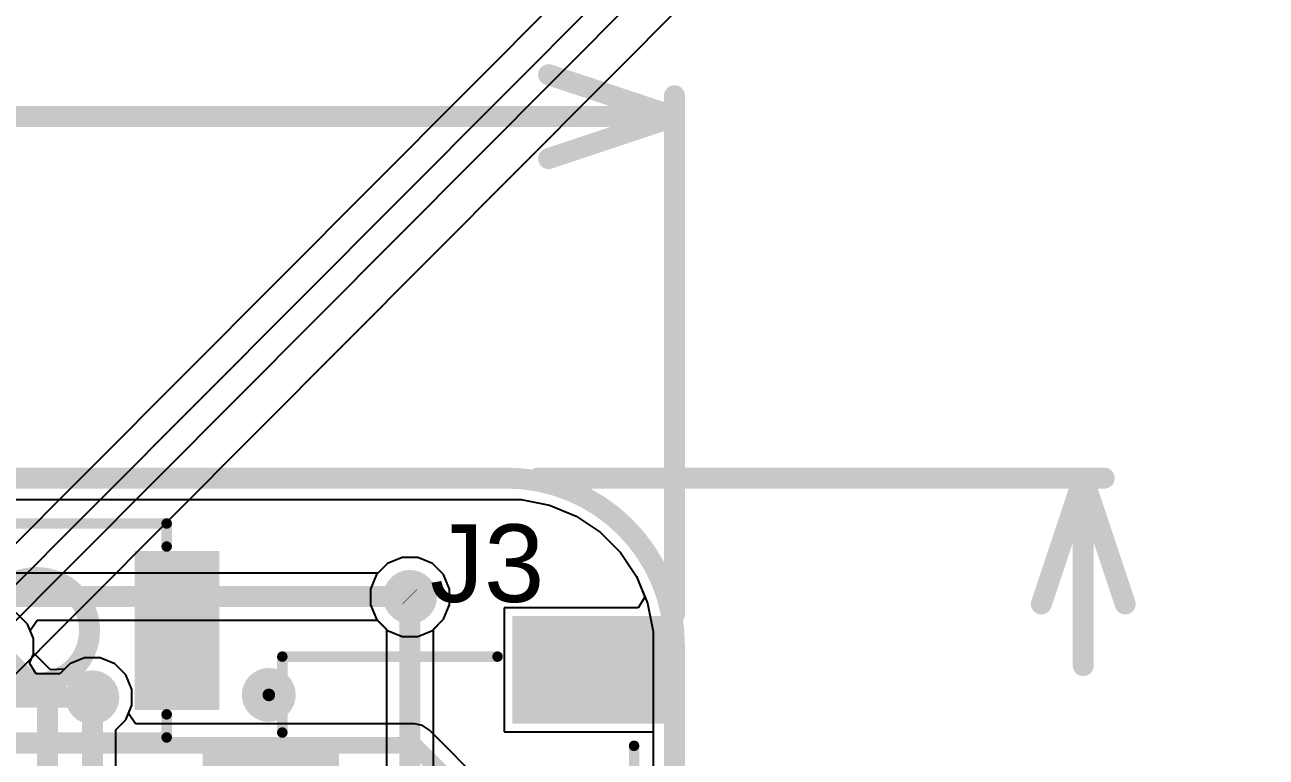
# Model space of a CAD drawing. Header units: inches. Extents: x -17 to 5374, y 0 to 5389.
# Drawn here: x 20 to 35.03, y 14.62 to 23.49 of the extents above; entities that cross this region are included whole.
import ezdxf

# ---------------------------------------------------------------- set-up
doc = ezdxf.new("R2010")
doc.units = ezdxf.units.IN
for name, color, linetype in [('BoardCutout', 216, 'Continuous'), ('Bottom Layer', 5, 'Continuous'), ('Bottom Solder', 6, 'Continuous'), ('Mechanical 1', 6, 'Continuous'), ('Top Layer', 1, 'Continuous'), ('Top Overlay', 2, 'Continuous'), ('Top Paste', 8, 'Continuous'), ('Top Solder', 216, 'Continuous'), ('Via Holes', 16, 'Continuous')]:
    doc.layers.add(name, color=color, linetype=linetype)
doc.styles.add('Arial', font='', dxfattribs={"height": 0.2})
doc.styles.get('Arial').set_extended_font_data('Arial')

# ---------------------------------------------------------------- blocks, each defined once
blk = doc.blocks.new('SM04B_SRSS_TB_LF__SN__6')
at = {"layer": 'Top Layer'}
for points in [[(-1.7998694, 2.7130248), (-1.1998706, 2.7130248), (-1.1998706, 1.1630152), (-1.7998694, 1.1630152)], [(-0.7998713999999999, 2.7130248), (-0.1998726, 2.7130248), (-0.1998726, 1.1630152), (-0.7998713999999999, 1.1630152)], [(0.2003806, 2.7125168), (0.8003793999999999, 2.7125168), (0.8003793999999999, 1.1625072), (0.2003806, 1.1625072)], [(1.2003786, 2.7125168), (1.8003774, 2.7125168), (1.8003774, 1.1625072), (1.2003786, 1.1625072)], [(-3.4000948, -1.0375138), (-2.2000972, -1.0375138), (-2.2000972, -2.8375102), (-3.4000948, -2.8375102)], [(2.2000972, -1.0380218), (3.4000948, -1.0380218), (3.4000948, -2.8380182), (2.2000972, -2.8380182)]]:
    blk.add_hatch(color=1, dxfattribs=at).paths.add_polyline_path(points)
at = {"layer": 'Top Paste'}
for points in [[(-1.7998694, 2.7130248), (-1.1998706, 2.7130248), (-1.1998706, 1.1630152), (-1.7998694, 1.1630152)], [(-0.7998713999999999, 2.7130248), (-0.1998726, 2.7130248), (-0.1998726, 1.1630152), (-0.7998713999999999, 1.1630152)], [(0.2003806, 2.7125168), (0.8003793999999999, 2.7125168), (0.8003793999999999, 1.1625072), (0.2003806, 1.1625072)], [(1.2003786, 2.7125168), (1.8003774, 2.7125168), (1.8003774, 1.1625072), (1.2003786, 1.1625072)], [(-3.4000948, -1.0375138), (-2.2000972, -1.0375138), (-2.2000972, -2.8375102), (-3.4000948, -2.8375102)], [(2.2000972, -1.0380218), (3.4000948, -1.0380218), (3.4000948, -2.8380182), (2.2000972, -2.8380182)]]:
    blk.add_hatch(color=8, dxfattribs=at).paths.add_polyline_path(points)
at = {"layer": 'Top Solder'}
for points in [[(-1.8506694, 2.7638248), (-1.1490706, 2.7638248), (-1.1490706, 1.1122152), (-1.8506694, 1.1122152)], [(-0.8506714, 2.7638248), (-0.1490726, 2.7638248), (-0.1490726, 1.1122152), (-0.8506714, 1.1122152)], [(0.1495806, 2.7633168), (0.8511793999999999, 2.7633168), (0.8511793999999999, 1.1117072), (0.1495806, 1.1117072)], [(1.1495786, 2.7633168), (1.8511774, 2.7633168), (1.8511774, 1.1117072), (1.1495786, 1.1117072)], [(-3.4508948, -0.9867138), (-2.1492972, -0.9867138), (-2.1492972, -2.8883102), (-3.4508948, -2.8883102)], [(2.1492972, -0.9872217999999999), (3.4508948, -0.9872217999999999), (3.4508948, -2.8888182), (2.1492972, -2.8888182)]]:
    blk.add_hatch(color=216, dxfattribs=at).paths.add_polyline_path(points)
at = {"layer": 'Top Overlay'}
for points, const_width in [([(-2.16027, 2.44602), (-2.03327, 2.31902)], 0.254), ([(-2.16027, 2.44602), (-2.16027, 2.19202)], 0.254), ([(-2.03327, 2.31902), (-2.16027, 2.19202)], 0.254), ([(-3.0199584, 1.799971), (-3.0199584, -0.799973)], 0.127), ([(-3.0199584, 1.799971), (-1.9400266, 1.799971)], 0.127), ([(2.040001, 1.799971), (2.9600144, 1.799971)], 0.127), ([(2.9600144, 1.799971), (2.9600144, -0.8068056)], 0.127), ([(-2.0199604, -2.4599646), (1.8800064, -2.4599646)], 0.127)]:
    blk.add_lwpolyline(points, dxfattribs=dict(at, const_width=const_width))
for points, const_width in [([(-2.22377, 2.44602, 1), (-2.09677, 2.44602, 1)], 0.127), ([(-2.22377, 2.44602, 1), (-2.09677, 2.44602, 1)], 0.127), ([(-2.09677, 2.31902, 1), (-1.96977, 2.31902, 1)], 0.127), ([(-2.09677, 2.31902, 1), (-1.96977, 2.31902, 1)], 0.127), ([(-2.22377, 2.19202, 1), (-2.09677, 2.19202, 1)], 0.127), ([(-2.22377, 2.19202, 1), (-2.09677, 2.19202, 1)], 0.127), ([(-3.0517084, 1.799971, 1), (-2.9882084, 1.799971, 1)], 0.0635), ([(-3.0517084, 1.799971, 1), (-2.9882084, 1.799971, 1)], 0.0635), ([(-1.9717766, 1.799971, 1), (-1.9082766, 1.799971, 1)], 0.0635), ([(2.008251, 1.799971, 1), (2.071751, 1.799971, 1)], 0.0635), ([(2.9282644, 1.799971, 1), (2.9917644, 1.799971, 1)], 0.0635), ([(2.9282644, 1.799971, 1), (2.9917644, 1.799971, 1)], 0.0635), ([(-3.0517084, -0.799973, 1), (-2.9882084, -0.799973, 1)], 0.0635), ([(2.9282644, -0.8068056, 1), (2.9917644, -0.8068056, 1)], 0.0635), ([(-2.0517104, -2.4599646, 1), (-1.9882104, -2.4599646, 1)], 0.0635), ([(1.8482564, -2.4599646, 1), (1.9117564, -2.4599646, 1)], 0.0635)]:
    blk.add_lwpolyline(points, format="xyb", close=True, dxfattribs=dict(at, const_width=const_width))
blk = doc.blocks.new('XDFN_4_EP_1_1__24')
at = {"layer": 'Top Solder'}
for p in [(-0.6884669999999999, 0.1868678), (0.38160452, 0.17868138), (-0.6884669999999999, -0.463423), (0.23124668, -0.47145194)]:
    blk.add_line(p, (-5367.842065919999, -5386.892060839999), dxfattribs=at)
blk = doc.blocks.new('B3U_1000P_25')
at = {"layer": 'Top Layer'}
for points in [[(-2.10999959, 0.85999955), (-1.28999869, 0.85999955), (-1.28999869, -0.85999955), (-2.10999959, -0.85999955)], [(1.29000123, 0.85999955), (2.11000213, 0.85999955), (2.11000213, -0.85999955), (1.29000123, -0.85999955)]]:
    blk.add_hatch(color=1, dxfattribs=at).paths.add_polyline_path(points)
at = {"layer": 'Top Paste'}
for points in [[(-2.10999959, 0.85999955), (-1.28999869, 0.85999955), (-1.28999869, -0.85999955), (-2.10999959, -0.85999955)], [(1.29000123, 0.85999955), (2.11000213, 0.85999955), (2.11000213, -0.85999955), (1.29000123, -0.85999955)]]:
    blk.add_hatch(color=8, dxfattribs=at).paths.add_polyline_path(points)
at = {"layer": 'Top Solder'}
for points in [[(-2.21159959, 0.96159955), (-1.18839869, 0.96159955), (-1.18839869, -0.96159955), (-2.21159959, -0.96159955)], [(1.18840123, 0.96159955), (2.21160213, 0.96159955), (2.21160213, -0.96159955), (1.18840123, -0.96159955)]]:
    blk.add_hatch(color=216, dxfattribs=at).paths.add_polyline_path(points)
at = {"layer": 'Top Overlay', "const_width": 0.127}
for points in [[(-1.5748, 1.016), (-1.5748, 1.2954)], [(-1.5748, 1.2954), (1.57480254, 1.2954)], [(1.57480254, 1.016), (1.57480254, 1.2954)], [(-1.5748, -1.2954), (-1.5748, -1.016)], [(1.57480254, -1.2954), (1.57480254, -1.016)], [(-1.5748, -1.2954), (1.57480254, -1.2954)]]:
    blk.add_lwpolyline(points, dxfattribs=at)
at = {"layer": 'Top Overlay'}
for points, const_width in [([(-1.60655, 1.2954, 1), (-1.54305, 1.2954, 1)], 0.0635), ([(-1.60655, 1.2954, 1), (-1.54305, 1.2954, 1)], 0.0635), ([(1.54305254, 1.2954, 1), (1.60655254, 1.2954, 1)], 0.0635), ([(1.54305254, 1.2954, 1), (1.60655254, 1.2954, 1)], 0.0635), ([(-1.60655, 1.016, 1), (-1.54305, 1.016, 1)], 0.0635), ([(1.54305254, 1.016, 1), (1.60655254, 1.016, 1)], 0.0635), ([(0.64106806, 0, 1), (-0.64106806, 0, 1)], 0.254), ([(-0.7045680599999999, 0, 1), (-0.5775680599999999, 0, 1)], 0.127), ([(0.5775680599999999, 0, 1), (0.7045680599999999, 0, 1)], 0.127), ([(-1.60655, -1.016, 1), (-1.54305, -1.016, 1)], 0.0635), ([(1.54305254, -1.016, 1), (1.60655254, -1.016, 1)], 0.0635), ([(-1.60655, -1.2954, 1), (-1.54305, -1.2954, 1)], 0.0635), ([(-1.60655, -1.2954, 1), (-1.54305, -1.2954, 1)], 0.0635), ([(1.54305254, -1.2954, 1), (1.60655254, -1.2954, 1)], 0.0635), ([(1.54305254, -1.2954, 1), (1.60655254, -1.2954, 1)], 0.0635)]:
    blk.add_lwpolyline(points, format="xyb", close=True, dxfattribs=dict(at, const_width=const_width))

msp = doc.modelspace()

# ---------------------------------------------------------------- hatches: boundary and pattern name
at = {"layer": 'Bottom Layer'}
h = msp.add_hatch(color=5, dxfattribs=at)
edge = h.paths.add_edge_path()
edge.add_arc((24.6634, 16.5608), 0.22499828, 0, 360)
h = msp.add_hatch(color=5, dxfattribs=at)
edge = h.paths.add_edge_path()
edge.add_arc((20.816951, 15.34479024), 0.22499828, 0, 360)
h = msp.add_hatch(color=5, dxfattribs=at)
edge = h.paths.add_edge_path()
edge.add_arc((22.95398, 15.3740739), 0.22499828, 0, 360)
at = {"layer": 'Bottom Solder'}
h = msp.add_hatch(color=6, dxfattribs=at)
edge = h.paths.add_edge_path()
edge.add_arc((24.6634, 16.5608), 0.32659828, 0, 360)
h = msp.add_hatch(color=6, dxfattribs=at)
edge = h.paths.add_edge_path()
edge.add_arc((20.816951, 15.34479024), 0.32659828, 0, 360)
h = msp.add_hatch(color=6, dxfattribs=at)
edge = h.paths.add_edge_path()
edge.add_arc((22.95398, 15.3740739), 0.32659828, 0, 360)
at = {"layer": 'Top Layer'}
h = msp.add_hatch(color=1, dxfattribs=at)
edge = h.paths.add_edge_path()
edge.add_arc((24.6634, 16.5608), 0.22499828, 0, 360)
h = msp.add_hatch(color=1, dxfattribs=at)
edge = h.paths.add_edge_path()
edge.add_arc((20.816951, 15.34479024), 0.22499828, 0, 360)
h = msp.add_hatch(color=1, dxfattribs=at)
edge = h.paths.add_edge_path()
edge.add_arc((22.95398, 15.3740739), 0.22499828, 0, 360)
at = {"layer": 'Top Solder'}
h = msp.add_hatch(color=216, dxfattribs=at)
edge = h.paths.add_edge_path()
edge.add_arc((24.6634, 16.5608), 0.32659828, 0, 360)
h = msp.add_hatch(color=216, dxfattribs=at)
edge = h.paths.add_edge_path()
edge.add_arc((20.816951, 15.34479024), 0.32659828, 0, 360)
h = msp.add_hatch(color=216, dxfattribs=at)
edge = h.paths.add_edge_path()
edge.add_arc((22.95398, 15.3740739), 0.32659828, 0, 360)
at = {"layer": 'Via Holes'}
h = msp.add_hatch(color=7, dxfattribs=at)
edge = h.paths.add_edge_path()
edge.add_arc((24.6634, 16.5608), 0.1499997, 0, 360)
h = msp.add_hatch(color=7, dxfattribs=at)
edge = h.paths.add_edge_path()
edge.add_arc((20.816951, 15.34479024), 0.1499997, 0, 360)
h = msp.add_hatch(color=7, dxfattribs=at)
edge = h.paths.add_edge_path()
edge.add_arc((22.95398, 15.3740739), 0.1499997, 0, 360)

# ---------------------------------------------------------------- linework, layer by layer
at = {"layer": 'BoardCutout', "const_width": 0.254}
for points in [[(-1.27e-05, 17.99999956), (25.83438826, 17.99999956)], [(27.86638826, 2.032), (27.86638826, 15.96799956)]]:
    msp.add_lwpolyline(points, dxfattribs=at)
at = {"layer": 'BoardCutout', "const_width": 0.127}
for points in [[(25.77088826, 17.99999956, 1), (25.89788826, 17.99999956, 1)], [(25.77088826, 17.99999956, 1), (25.89788826, 17.99999956, 1)], [(27.80288826, 15.96799956, 1), (27.92988825999999, 15.96799956, 1)], [(27.80288826, 15.96799956, 1), (27.92988825999999, 15.96799956, 1)]]:
    msp.add_lwpolyline(points, format="xyb", close=True, dxfattribs=at)
at = {"layer": 'BoardCutout', "const_width": 0.254}
msp.add_lwpolyline([(25.83438826, 17.99999956, -0.4142135623730951), (27.86638826, 15.96799956)], format="xyb", dxfattribs=at)
at = {"layer": 'Bottom Layer'}
for p, q in [((-1.27e-05, 17.7410364), (26.00901326, 17.7410364)), ((26.00901326, 17.7410364), (26.3515602, 17.67289836)), ((26.3515602, 17.67289836), (26.67423672, 17.53924102)), ((26.67423672, 17.53924102), (26.96462984, 17.34520788)), ((26.96462984, 17.34520788), (27.21159658, 17.09824114)), ((24.56812206, 17.03979828), (24.39206958, 16.96687488)), ((24.75867794, 17.03979828), (24.56812206, 17.03979828)), ((24.93473042, 16.96687488), (24.75867794, 17.03979828)), ((27.21159658, 17.09824114), (27.40562972, 16.80784802)), ((24.2751864, 16.8499917), (15.42212816, 16.8499917)), ((24.39206958, 16.96687488), (24.2751864, 16.8499917)), ((25.06947488, 16.83213042), (24.93473042, 16.96687488)), ((25.14239828, 16.65607794), (25.06947488, 16.83213042)), ((27.40562972, 16.80784802), (27.5392896, 16.48516642)), ((25.14239828, 16.46552206), (25.14239828, 16.65607794)), ((25.06947488, 16.28946958), (25.14239828, 16.46552206)), ((27.5392896, 16.48516642), (27.6074251, 16.14262456)), ((20.06245162, 16.15324176), (20.14731048, 16.2802443)), ((20.14731048, 16.2802443), (24.2665504, 16.2802443)), ((24.2665504, 16.2802443), (24.39206958, 16.15472512)), ((24.93473042, 16.15472512), (25.06947488, 16.28946958)), ((20.10269792, 16.05607914), (20.06245162, 16.15324176)), ((24.39206958, 16.15472512), (24.56812206, 16.08180172)), ((24.75867794, 16.08180172), (24.93473042, 16.15472512)), ((27.6074251, 16.14262456), (27.6074251, 15.96799956)), ((20.10269792, 15.86552326), (20.10269792, 16.05607914)), ((24.56812206, 16.08180172), (24.75867794, 16.08180172)), ((27.6074251, 15.96799956), (27.6074251, 2.032)), ((20.05760784, 15.75666648), (20.10269792, 15.86552326)), ((20.72167306, 15.82378852), (20.54562058, 15.75086512)), ((20.91222894, 15.82378852), (20.72167306, 15.82378852)), ((21.08828142, 15.75086512), (20.91222894, 15.82378852)), ((20.13590334, 15.62966394), (20.05760784, 15.75666648)), ((20.54562058, 15.75086512), (20.4244194, 15.62966394)), ((21.22302588, 15.61612066), (21.08828142, 15.75086512)), ((20.4244194, 15.62966394), (20.13590334, 15.62966394)), ((21.29594928, 15.44006818), (21.22302588, 15.61612066)), ((21.29594928, 15.2495123), (21.29594928, 15.44006818)), ((21.25470984, 15.14995192), (21.29594928, 15.2495123)), ((21.3384511, 15.02294938), (21.25470984, 15.14995192)), ((24.7162447, 15.02294938), (21.3384511, 15.02294938)), ((24.81535042, 15.00323644), (24.7162447, 15.02294938)), ((24.89936854, 14.94709736), (24.81535042, 15.00323644)), ((25.89122584, 13.95524006), (24.89936854, 14.94709736))]:
    msp.add_line(p, q, dxfattribs=at)
for points, const_width in [([(15.42211546, 16.565118), (24.659082, 16.565118)], 0.254), ([(24.659082, 16.565118), (24.6634, 16.5608)], 0.254), ([(16.90737792, 15.34479024), (20.816951, 15.34479024)], 0.254), ([(18.6167776, 14.76397352), (24.7162447, 14.76397352)], 0.2032), ([(24.7162447, 14.76397352), (26.393902, 13.08631622)], 0.2032)]:
    msp.add_lwpolyline(points, dxfattribs=dict(at, const_width=const_width))
for points, const_width in [([(24.595582, 16.565118, 1), (24.722582, 16.565118, 1)], 0.127), ([(24.595582, 16.565118, 1), (24.722582, 16.565118, 1)], 0.127), ([(24.5999, 16.5608, 1), (24.7269, 16.5608, 1)], 0.127), ([(20.753451, 15.34479024, 1), (20.880451, 15.34479024, 1)], 0.127), ([(24.6654447, 14.76397352, 1), (24.7670447, 14.76397352, 1)], 0.1016), ([(24.6654447, 14.76397352, 1), (24.7670447, 14.76397352, 1)], 0.1016)]:
    msp.add_lwpolyline(points, format="xyb", close=True, dxfattribs=dict(at, const_width=const_width))
at = {"layer": 'Mechanical 1', "const_width": 0.254}
for points in [[(26.34238826, 22.8854), (27.86638826, 22.3774)], [(27.86638826, 16.34899956), (27.86638826, 22.6314)], [(19.72216782, 22.3774), (27.86638826, 22.3774)], [(26.34238826, 21.8694), (27.86638826, 22.3774)], [(26.21538826, 17.99999956), (33.0708, 17.99999956)], [(32.3088, 16.47599956), (32.8168, 17.99999956)], [(32.8168, 17.99999956), (33.3248, 16.47599956)], [(32.8168, 15.72882046), (32.8168, 17.99999956)]]:
    msp.add_lwpolyline(points, dxfattribs=at)
at = {"layer": 'Mechanical 1', "const_width": 0.127}
for points in [[(26.27888826, 22.8854, 1), (26.40588826, 22.8854, 1)], [(27.80288826, 22.6314, 1), (27.92988825999999, 22.6314, 1)], [(27.80288826, 22.3774, 1), (27.92988825999999, 22.3774, 1)], [(27.80288826, 22.3774, 1), (27.92988825999999, 22.3774, 1)], [(27.80288826, 22.3774, 1), (27.92988825999999, 22.3774, 1)], [(26.27888826, 21.8694, 1), (26.40588826, 21.8694, 1)], [(26.15188826, 17.99999956, 1), (26.27888826, 17.99999956, 1)], [(32.7533, 17.99999956, 1), (32.8803, 17.99999956, 1)], [(32.7533, 17.99999956, 1), (32.8803, 17.99999956, 1)], [(32.7533, 17.99999956, 1), (32.8803, 17.99999956, 1)], [(33.0073, 17.99999956, 1), (33.1343, 17.99999956, 1)], [(32.2453, 16.47599956, 1), (32.3723, 16.47599956, 1)], [(33.2613, 16.47599956, 1), (33.3883, 16.47599956, 1)], [(27.80288826, 16.34899956, 1), (27.92988825999999, 16.34899956, 1)], [(32.7533, 15.72882046, 1), (32.8803, 15.72882046, 1)]]:
    msp.add_lwpolyline(points, format="xyb", close=True, dxfattribs=at)
at = {"layer": 'Top Layer'}
for p, q in [((-1.27e-05, 17.7410364), (26.00901326, 17.7410364)), ((26.00901326, 17.7410364), (26.3515602, 17.67289836)), ((26.3515602, 17.67289836), (26.67423672, 17.53924102)), ((26.67423672, 17.53924102), (26.96462984, 17.34520788)), ((26.96462984, 17.34520788), (27.21159658, 17.09824114)), ((24.56812206, 17.03979828), (24.39206958, 16.96687488)), ((24.75867794, 17.03979828), (24.56812206, 17.03979828)), ((24.93473042, 16.96687488), (24.75867794, 17.03979828)), ((27.21159658, 17.09824114), (27.40562972, 16.80784802)), ((24.39206958, 16.96687488), (24.25732512, 16.83213042)), ((25.06947488, 16.83213042), (24.93473042, 16.96687488)), ((24.25732512, 16.83213042), (24.18440172, 16.65607794)), ((25.14239828, 16.65607794), (25.06947488, 16.83213042)), ((27.40562972, 16.80784802), (27.50941158, 16.55729734)), ((24.18440172, 16.65607794), (24.18440172, 16.46552206)), ((25.14239828, 16.46552206), (25.14239828, 16.65607794)), ((27.50941158, 16.55729734), (27.42822556, 16.4302948)), ((24.18440172, 16.46552206), (24.25732512, 16.28946958)), ((25.06947488, 16.28946958), (25.14239828, 16.46552206)), ((27.42822556, 16.4302948), (25.8030218, 16.4302948)), ((25.8030218, 16.4302948), (25.8030218, 14.9254972)), ((20.02977452, 16.23213162), (19.89503006, 16.36687608)), ((24.25732512, 16.28946958), (24.3785263, 16.1682684)), ((24.9482737, 16.1682684), (25.06947488, 16.28946958)), ((20.10269792, 16.05607914), (20.02977452, 16.23213162)), ((24.3785263, 16.1682684), (24.3785263, 13.87848888)), ((24.9482737, 13.76049064), (24.9482737, 16.1682684)), ((20.10269792, 15.8846774), (20.10269792, 16.05607914)), ((20.30946662, 15.67790616), (20.10269792, 15.8846774)), ((20.72167306, 15.82378852), (20.54562058, 15.75086512)), ((20.91222894, 15.82378852), (20.72167306, 15.82378852)), ((21.08828142, 15.75086512), (20.91222894, 15.82378852)), ((20.48086836, 15.6861129), (20.30946662, 15.67790616)), ((20.54562058, 15.75086512), (20.48086836, 15.6861129)), ((21.22302588, 15.61612066), (21.08828142, 15.75086512)), ((21.29594928, 15.44006818), (21.22302588, 15.61612066)), ((21.29594928, 15.2495123), (21.29594928, 15.44006818)), ((21.22302588, 15.07345982), (21.29594928, 15.2495123)), ((21.1018247, 14.95225864), (21.22302588, 15.07345982)), ((21.1018247, 7.019924999999999), (21.1018247, 14.95225864)), ((25.8030218, 14.9254972), (27.6074251, 14.9254972)), ((27.6074251, 14.9254972), (27.6074251, 10.8301028))]:
    msp.add_line(p, q, dxfattribs=at)
for points, const_width in [([(24.6634, 13.76049064), (24.6634, 16.5608)], 0.254), ([(19.62369964, 15.9608012), (20.2733148, 15.31118604)], 0.254), ([(20.2733148, 5.5426737), (20.2733148, 15.31118604)], 0.254), ([(20.816951, 6.7199256), (20.816951, 15.34479024)], 0.254), ([(22.95398, 15.3740739), (22.954488, 15.3735659)], 0.1524)]:
    msp.add_lwpolyline(points, dxfattribs=dict(at, const_width=const_width))
for points, const_width in [([(24.5999, 16.5608, 1), (24.7269, 16.5608, 1)], 0.127), ([(20.2098148, 15.31118604, 1), (20.3368148, 15.31118604, 1)], 0.127), ([(20.2098148, 15.31118604, 1), (20.3368148, 15.31118604, 1)], 0.127), ([(20.753451, 15.34479024, 1), (20.880451, 15.34479024, 1)], 0.127), ([(22.91588, 15.3740739, 1), (22.99208, 15.3740739, 1)], 0.0762), ([(22.916388, 15.3735659, 1), (22.992588, 15.3735659, 1)], 0.0762)]:
    msp.add_lwpolyline(points, format="xyb", close=True, dxfattribs=dict(at, const_width=const_width))

# ---------------------------------------------------------------- block references
for name, p, rotation in [('XDFN_4_EP_1_1__24', (5.9944, 2.5654), 180), ('SM04B_SRSS_TB_LF__SN__6', (24.9174, 12.8778), 90)]:
    msp.add_blockref(name, p, dxfattribs=dict(rotation=rotation))
msp.add_blockref('B3U_1000P_25', (20.1422, 16.1544))

# ---------------------------------------------------------------- texts
at = {"layer": 'Top Overlay', "style": 'Arial'}
msp.add_text('J3', height=0.9397999999999999, dxfattribs=at).set_placement((24.90369162, 16.499459))

doc.saveas('drawing.dxf')
